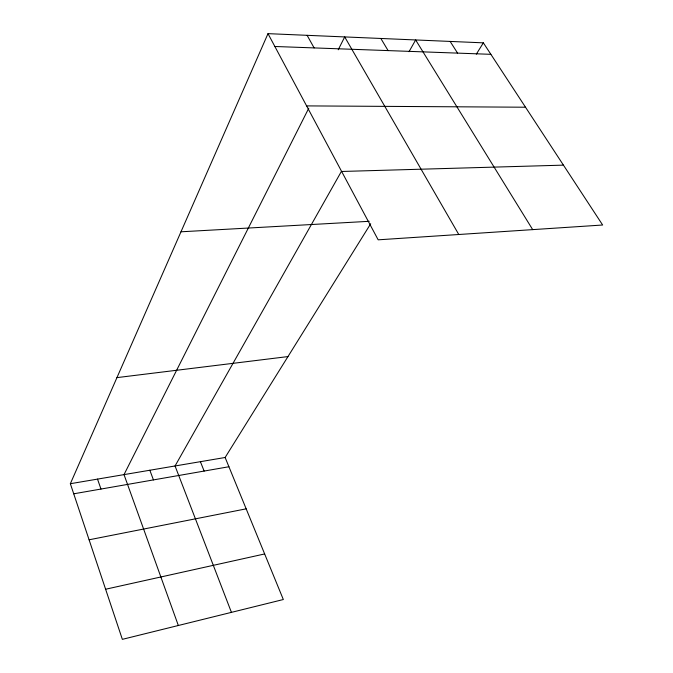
<?xml version="1.0" encoding="UTF-8"?>
<svg xmlns="http://www.w3.org/2000/svg" width="673" height="673" viewBox="0 0 673 673"><rect width="100%" height="100%" fill="white"/><g stroke="black" fill="none" stroke-linecap="round" stroke-linejoin="round"><path stroke-width="1.01" d="M370.688 223.756L225.127 457.489L283.325 599.525L122.351 639.35L70.354 483.71L267.997 33.65L483.357 42.845L602.646 225.009L378.167 239.824L267.997 33.65M308.772 108.193L124.009 474.616L178.337 625.503M338.225 49.777L344.702 36.922L458.784 234.507M341.362 171.48L175.056 465.968L231.428 612.363M408.999 51.72L415.645 39.959L532.688 229.628M476.316 54.16L483.357 42.845M105.611 589.237L264.657 553.946M89.097 539.796L246.167 508.838M73.727 493.805L228.921 466.742M70.354 483.71L225.127 457.489M116.951 377.62L287.968 356.581M180.987 231.798L369.225 221.308M341.64 171.472L563.436 165.137M306.602 105.897L525.504 107.217M274.862 46.487L490.878 54.328M450.144 41.432L457.581 53.125M380.851 38.47L388.102 50.601M307.115 35.324L314.123 47.918M200.403 461.678L204.138 471.066M149.843 470.242L153.444 479.908M97.518 479.109L100.975 489.052"/></g></svg>
